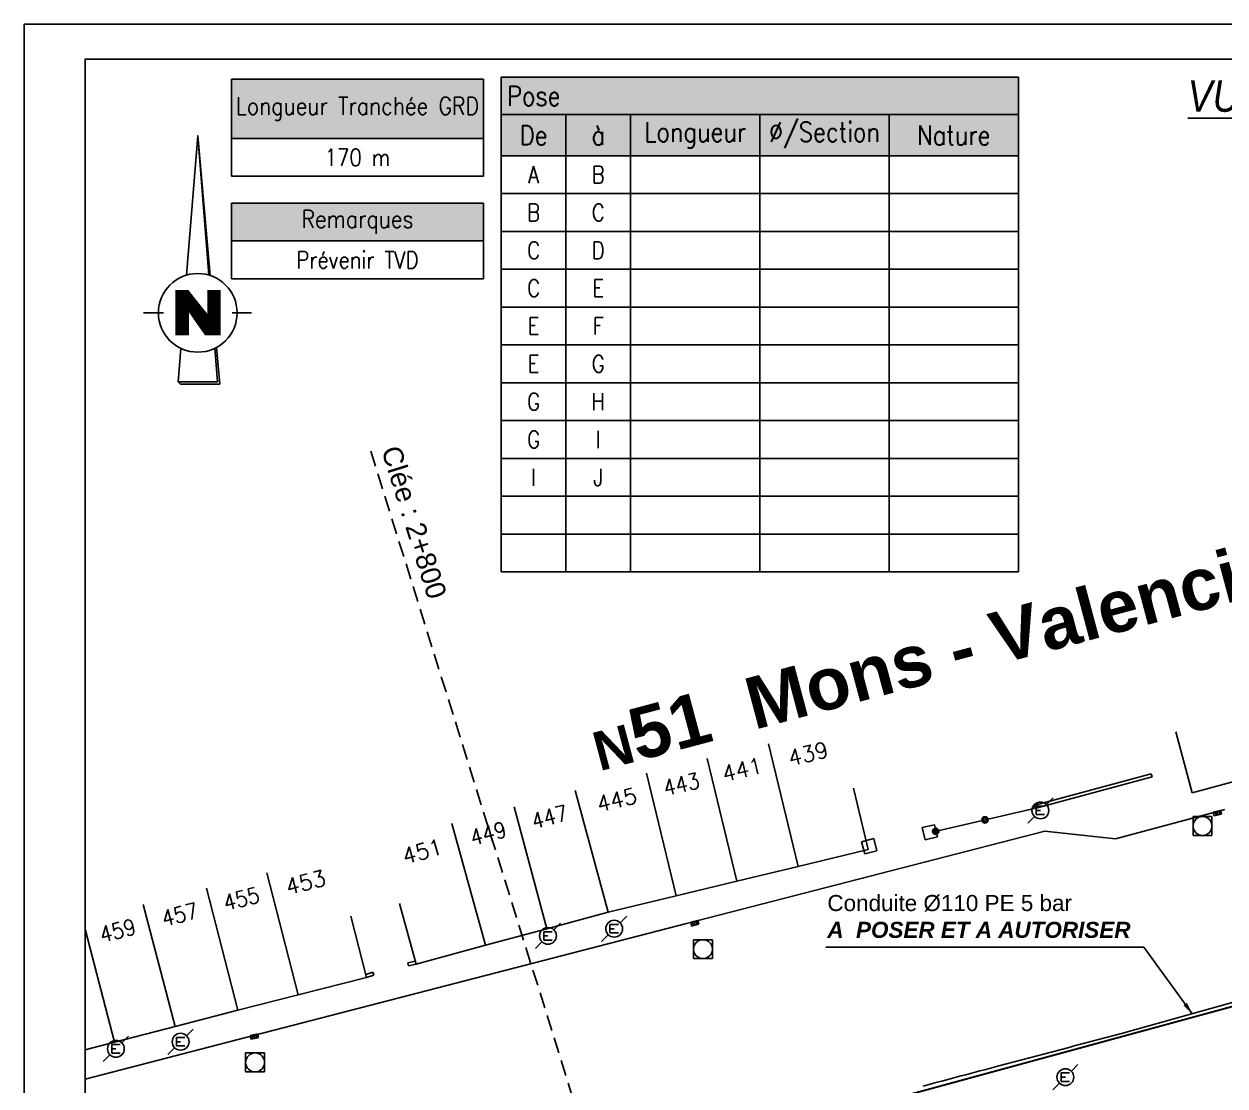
# Model space of a CAD drawing. Header units: millimetres. Extents: x 233857 to 235003, y 252930 to 253232.
# Drawn here: x 233857.4 to 234047.9, y 253058.6 to 253227 of the extents above; entities that cross this region are included whole.
import ezdxf
from ezdxf.enums import TextEntityAlignment as Align

# ---------------------------------------------------------------- set-up
doc = ezdxf.new("R2010")
doc.units = ezdxf.units.MM
doc.linetypes.add('HIDDEN', pattern=[0.375, 0.25, -0.125])
doc.layers.get('0').update_dxf_attribs({"linetype": 'CONTINUOUS'})
for name, color, linetype in [('1CARTOUCHE', 7, 'CONTINUOUS'), ('1DIVERS', 7, 'CONTINUOUS'), ('1FOND_TOPO', 252, 'CONTINUOUS'), ('1GAZ_POSE', 1, 'CONTINUOUS'), ('1MP_POSE', 1, 'CONTINUOUS')]:
    doc.layers.add(name, color=color, linetype=linetype)
doc.styles.add('ROMANS', font='romans.shx')
doc.styles.get("Standard").update_dxf_attribs({"font": 'romans.shx', "width": 0.85})
doc.dimstyles.get("Standard").update_dxf_attribs({"dimtxt": 1.5, "dimasz": 1.2, "dimexe": 0.625, "dimexo": 0.625, "dimgap": 0.25, "dimtad": 1, "dimdec": 1, "dimzin": 0, "dimdsep": 46, "dimtxsty": 'Standard', "dimcen": -0.5, "dimadec": 0, "dimazin": 0, "dimtfac": 1, "dimtdec": 1, "dimtmove": 0, "dimatfit": 3, "dimfxl": 0, "dimtolj": 1, "dimtzin": 0, "dimarcsym": 0})

# ---------------------------------------------------------------- blocks, each defined once
blk = doc.blocks.new('nord')
at = {"layer": '1DIVERS', "color": 1, "linetype": 'Continuous'}
for p, q in [((0.08481, 17.481055), (1.318914, 3.633449)), ((-5.297916, -0.071385), (-3.327012, -0.065451)), ((3.496632, -0.065451), (5.41682, -0.071385)), ((2.278124, -7.132793), (1.953512, -3.487995)), ((-1.864802, -6.889093), (-1.6211, -7.132793)), ((-1.6211, -7.132793), (2.278124, -7.132793))]:
    blk.add_line(p, q, dxfattribs=at)
for points in [[(-1.019158, 3.674393), (0.08481, 17.481055), (1.189752, 3.673903)], [(-2.04709, 2.149795), (-2.04709, -2.236831)], [(-1.94961, 2.149795), (-1.94961, -2.236831)], [(-1.852128, 2.149795), (-1.852128, -2.236831)], [(-1.75465, 2.149795), (-1.75465, -2.236831)], [(-1.657168, 2.149795), (-1.657168, -2.236831)], [(-1.559686, 2.149795), (-1.559686, -2.236831)], [(-1.462208, 2.149795), (-1.462208, -2.236831)], [(-1.364726, 2.149795), (-1.364726, -2.236831)], [(-1.267246, 2.149795), (-1.267246, -2.236831)], [(-1.169764, 2.149795), (-1.169764, -2.236831)], [(-1.072286, 2.149795), (-1.072286, -2.236831)], [(-0.974804, 2.149795), (-0.974804, -2.236831)], [(-0.877324, 2.149795), (-0.877324, 0.200183)], [(-0.779842, 2.027943), (-0.779842, 0.060925)], [(-0.682364, 1.906095), (-0.682364, -0.078331)], [(-0.584882, 1.784243), (-0.584882, -0.217589)], [(-0.4874, 1.662391), (-0.4874, -0.356847)], [(-0.38992, 1.540543), (-0.38992, -0.496107)], [(-0.29244, 1.418691), (-0.29244, -0.628401)], [(-0.19496, 1.296839), (-0.19496, -0.774623)], [(1.169768, 2.149795), (1.169768, -2.236831)], [(1.26725, 2.149795), (1.26725, -2.236831)], [(1.36473, 2.149795), (1.36473, -2.236831)], [(1.46221, 2.149795), (1.46221, -2.236831)], [(1.55969, 2.149795), (1.55969, -2.236831)], [(1.657172, 2.149795), (1.657172, -2.236831)], [(1.754654, 2.149795), (1.754654, -2.236831)], [(1.852132, 2.149795), (1.852132, -2.236831)], [(1.949614, 2.149795), (1.949614, -2.236831)], [(2.047094, 2.149795), (2.047094, -2.236831)], [(2.144576, 2.149795), (2.144576, -2.236831)], [(2.242054, 2.149795), (2.242054, -2.236831)], [(-0.877324, 0.200183), (-0.877324, -2.236831)], [(-0.097478, 1.174991), (-0.097478, -0.920845)], [(0, 1.053139), (0, -1.053139)], [(0.097482, 0.931287), (0.097482, -1.192397)], [(0.194964, 0.809437), (0.194964, -1.331655)], [(0.292444, 0.687587), (0.292444, -1.470911)], [(0.389924, 0.565735), (0.389924, -1.610169)], [(0.487404, 0.443885), (0.487404, -1.749427)], [(0.584886, 0.322035), (0.584886, -1.888685)], [(0.682368, 0.200183), (0.682368, -2.027945)], [(0.779846, 0.078333), (0.779846, -2.167203)], [(0.877328, -0.043519), (0.877328, -2.236831)], [(0.974808, -0.165369), (0.974808, -2.236831)], [(1.07229, -0.287219), (1.07229, -2.236831)], [(-1.600142, -3.582065), (-1.864802, -6.889093), (2.034422, -6.889093), (1.771712, -3.581089)]]:
    blk.add_lwpolyline(points, dxfattribs=at)
at = {"layer": '1DIVERS', "color": 1, "linetype": 'Continuous', "const_width": 0.097482}
blk.add_lwpolyline([(-0.877324, -2.236831), (-0.877324, 0.200183), (0.828586, -2.236831), (2.290796, -2.236831), (2.290796, 2.149795), (1.07229, 2.149795), (1.07229, -0.287219), (-0.877324, 2.149795), (-2.095832, 2.149795), (-2.095832, -2.236831), (-0.877324, -2.236831)], close=True, dxfattribs=at)
at = {"layer": '1DIVERS', "color": 1, "linetype": 'Continuous'}
blk.add_circle((0.08481, -0.065451), 3.899222, dxfattribs=at)
blk = doc.blocks.new('*T191')
at = {"layer": '1CARTOUCHE', "color": 0, "lineweight": -2, "transparency": 16777216}
for p, q in [((0, 0), (40, 0)), ((40, 0), (40, -9.38)), ((0, -9.38), (40, -9.38))]:
    blk.add_line(p, q, dxfattribs=at)
at = {"layer": '1CARTOUCHE', "color": 0, "linetype": 'ByBlock', "lineweight": -2, "transparency": 16777216}
for p, q in [((0, 0), (0, -15.38)), ((40, -9.38), (40, -15.38)), ((0, -15.38), (40, -15.38))]:
    blk.add_line(p, q, dxfattribs=at)
at = {"layer": '1CARTOUCHE', "color": 254, "true_color": 0xc8e4e4, "transparency": 16777216}
blk.add_solid([(0, 0), (0, -9.38), (40, 0), (40, -9.38)], dxfattribs=at)
at = {"layer": '1CARTOUCHE', "color": 0, "transparency": 16777216, "width": 38.2, "attachment_point": 5, "rotation": 360}
for s, insert, char_height in [('Longueur Tranchée GRD', (20, -4.69), 2.8), ('170 m', (20, -12.38), 2.7)]:
    blk.add_mtext(s, dxfattribs=dict(at, insert=insert, char_height=char_height))
blk = doc.blocks.new('*T192')
at = {"layer": '1CARTOUCHE', "color": 0, "lineweight": -2, "transparency": 16777216}
for p, q in [((0, 0), (40, 0)), ((40, 0), (40, -6)), ((0, -6), (40, -6))]:
    blk.add_line(p, q, dxfattribs=at)
at = {"layer": '1CARTOUCHE', "color": 0, "linetype": 'ByBlock', "lineweight": -2, "transparency": 16777216}
for p, q in [((0, 0), (0, -12)), ((40, -6), (40, -12)), ((0, -12), (40, -12))]:
    blk.add_line(p, q, dxfattribs=at)
at = {"layer": '1CARTOUCHE', "color": 254, "true_color": 0xc8e4e4, "transparency": 16777216}
blk.add_solid([(0, 0), (0, -6), (40, 0), (40, -6)], dxfattribs=at)
at = {"layer": '1CARTOUCHE', "color": 0, "transparency": 16777216, "width": 38.2, "attachment_point": 5, "rotation": 360}
for s, insert, char_height in [('Remarques', (20, -3), 2.8), ('Prévenir TVD', (20, -9), 2.7)]:
    blk.add_mtext(s, dxfattribs=dict(at, insert=insert, char_height=char_height))
blk = doc.blocks.new('*T193')
at = {"layer": '1CARTOUCHE', "color": 0, "lineweight": -2, "transparency": 16777216}
for p, q in [((0, 0), (82.02, 0)), ((0, 0), (0, -12.46)), ((0, -5.93), (10.25, -5.93)), ((10.25, -5.93), (10.25, -12.46)), ((20.5, -5.93), (20.5, -12.46)), ((41.01, -5.93), (41.01, -12.46)), ((61.51, -5.93), (61.51, -12.46)), ((0, -12.46), (82.02, -12.46))]:
    blk.add_line(p, q, dxfattribs=at)
at = {"layer": '1CARTOUCHE', "color": 0, "linetype": 'ByBlock', "lineweight": -2, "transparency": 16777216}
for p, q in [((82.02, 0), (82.02, -78.46)), ((10.25, -5.93), (82.02, -5.93)), ((0, -12.46), (0, -78.46)), ((10.25, -12.46), (10.25, -78.46)), ((20.5, -12.46), (20.5, -78.46)), ((41.01, -12.46), (41.01, -78.46)), ((61.51, -12.46), (61.51, -78.46)), ((0, -18.46), (82.02, -18.46)), ((0, -24.46), (82.02, -24.46)), ((0, -30.46), (82.02, -30.46)), ((0, -36.46), (82.02, -36.46)), ((0, -42.46), (82.02, -42.46)), ((0, -48.46), (82.02, -48.46)), ((0, -54.46), (82.02, -54.46)), ((0, -60.46), (82.02, -60.46)), ((0, -66.46), (82.02, -66.46)), ((0, -72.46), (82.02, -72.46)), ((0, -78.46), (82.02, -78.46))]:
    blk.add_line(p, q, dxfattribs=at)
at = {"layer": '1CARTOUCHE', "color": 254, "linetype": 'Continuous', "true_color": 0xc8e4e4, "transparency": 16777216}
for points in [[(0, 0), (0, -5.93), (82.02, 0), (82.02, -5.93)], [(0, -5.93), (0, -12.46), (10.25, -5.93), (10.25, -12.46)], [(10.25, -5.93), (10.25, -12.46), (20.5, -5.93), (20.5, -12.46)], [(20.5, -5.93), (20.5, -12.46), (41.01, -5.93), (41.01, -12.46)], [(41.01, -5.93), (41.01, -12.46), (61.51, -5.93), (61.51, -12.46)], [(61.51, -5.93), (61.51, -12.46), (82.02, -5.93), (82.02, -12.46)]]:
    blk.add_solid(points, dxfattribs=at)
at = {"layer": '1CARTOUCHE', "color": 0, "linetype": 'Continuous', "transparency": 16777216, "rotation": 360}
for s, insert, char_height, width, attachment_point in [('Pose', (0.9, -2.97), 3.1, 80.2153, 4), ('Longueur', (30.76, -9.2), 3.1, 18.7038, 5), ('%%C/Section', (51.26, -9.2), 3.1, 18.7038, 5), ('De', (5.13, -9.2), 3.1, 8.4519, 5), ('à', (15.38, -9.2), 3.1, 8.4519, 5), ('Nature', (71.76, -9.2), 3.1, 18.7038, 5), ('A', (5.13, -15.46), 2.7, 8.4519, 5), ('B', (15.38, -15.46), 2.7, 8.4519, 5), ('B', (5.13, -21.46), 2.7, 8.4519, 5), ('C', (15.38, -21.46), 2.7, 8.4519, 5), ('C', (5.13, -27.46), 2.7, 8.4519, 5), ('D', (15.38, -27.46), 2.7, 8.4519, 5), ('C', (5.13, -33.46), 2.7, 8.4519, 5), ('E', (15.38, -33.46), 2.7, 8.4519, 5), ('E', (5.13, -39.46), 2.7, 8.4519, 5), ('F', (15.38, -39.46), 2.7, 8.4519, 5), ('E', (5.13, -45.46), 2.7, 8.4519, 5), ('G', (15.38, -45.46), 2.7, 8.4519, 5), ('G', (5.13, -51.46), 2.7, 8.4519, 5), ('H', (15.38, -51.46), 2.7, 8.4519, 5), ('G', (5.13, -57.46), 2.7, 8.4519, 5), ('I', (15.38, -57.46), 2.7, 8.4519, 5), ('I', (5.13, -63.46), 2.7, 8.4519, 5), ('J', (15.38, -63.46), 2.7, 8.4519, 5)]:
    blk.add_mtext(s, dxfattribs=dict(at, insert=insert, char_height=char_height, width=width, attachment_point=attachment_point))

msp = doc.modelspace()

# ---------------------------------------------------------------- linework, layer by layer
at = {"layer": '1CARTOUCHE'}
for points in [[(233857.38, 253226.96), (235003.07, 253226.96), (235003.07, 252929.96), (233857.38, 252929.96)], [(234792.81, 253221.41), (233867.08, 253221.41), (233867.08, 252935.16), (234792.81, 252934.96)]]:
    msp.add_lwpolyline(points, close=True, dxfattribs=at)
at = {"layer": '1DIVERS', "linetype": 'HIDDEN', "ltscale": 10, "flags": 128}
msp.add_lwpolyline([(233912.39, 253159.23), (233945.32, 253053.88)], dxfattribs=at)
at = {"layer": '1FOND_TOPO', "linetype": 'Continuous'}
for p, q in [((233867.08, 253221.41), (233867.08, 252935.16)), ((234316.08, 253221.41), (233867.08, 253221.41)), ((233999.88, 253099.52), (234001.83, 253099.98)), ((234000.34, 253097.58), (233999.88, 253099.52)), ((234001.83, 253099.98), (234002.29, 253098.04)), ((233990.26, 253097.29), (233992.2, 253097.78)), ((233990.75, 253095.35), (233990.26, 253097.29)), ((233992.2, 253097.78), (233992.69, 253095.84)), ((234002.29, 253098.04), (234000.34, 253097.58)), ((233992.69, 253095.84), (233990.75, 253095.35))]:
    msp.add_line(p, q, dxfattribs=at)
at = {"layer": '1FOND_TOPO'}
for p, q in [((233867.08, 253221.41), (234316.08, 253221.41)), ((233867.08, 252935.16), (233867.08, 253221.41)), ((234040.11, 253114.72), (234042.7, 253105.06)), ((233980.18, 253093.38), (233975.49, 253112.82)), ((234042.7, 253105.06), (234071.68, 253112.83)), ((233970.44, 253091.02), (233965.78, 253110.47)), ((233960.83, 253088.72), (233956.11, 253108.16)), ((234036.2, 253108.07), (234017.59, 253103.04)), ((234017.72, 253102.56), (234036.33, 253107.59)), ((234036.33, 253107.59), (234036.2, 253108.07)), ((233950.04, 253086.1), (233944.84, 253105.41)), ((233991.3, 253096.04), (233988.97, 253105.77)), ((233940.31, 253083.48), (233935.14, 253102.8)), ((234017.59, 253103.04), (234017.72, 253102.56)), ((234017.95, 253102.92), (234017.95, 253101.58)), ((234017.95, 253102.92), (234019.28, 253102.92)), ((234019.62, 253103.25), (234020.62, 253104.25)), ((234001.43, 253098.82), (234017.61, 253102.55)), ((234017.62, 253101.25), (234016.62, 253100.25)), ((234017.95, 253102.25), (234018.62, 253102.25)), ((234017.95, 253101.58), (234019.28, 253101.58)), ((234030.51, 253097.77), (234047.9, 253102.4)), ((234045.84, 253101.28), (234042.84, 253101.28)), ((234042.84, 253101.28), (234042.84, 253098.28)), ((234045.84, 253101.28), (234045.84, 253098.28)), ((234046.05, 253101.97), (234047.12, 253102.26)), ((234046.21, 253101.39), (234046.05, 253101.97)), ((234047.27, 253101.68), (234046.21, 253101.39)), ((234046.5, 253101.47), (234046.34, 253102.05)), ((234046.79, 253101.55), (234046.63, 253102.13)), ((234047.08, 253101.63), (234046.92, 253102.21)), ((234047.21, 253102.29), (234047.12, 253102.26)), ((234047.37, 253101.71), (234047.21, 253102.29)), ((234047.27, 253101.68), (234047.37, 253101.71)), ((233930.57, 253080.87), (233925.26, 253100.16)), ((234000, 253093.99), (234019.31, 253098.97)), ((234019.31, 253098.97), (234030.51, 253097.77)), ((234045.84, 253098.28), (234042.84, 253098.28)), ((233980.18, 253093.38), (233991.3, 253096.04)), ((233962.45, 253084.31), (234000, 253093.99)), ((233970.44, 253091.02), (233980.18, 253093.38)), ((233900.86, 253072.99), (233895.91, 253092.37)), ((233891.3, 253070.55), (233886.32, 253089.92)), ((233960.83, 253088.72), (233970.44, 253091.02)), ((233916.95, 253087.49), (233919.6, 253077.85)), ((233950.04, 253086.1), (233960.83, 253088.72)), ((233881.35, 253067.99), (233876.29, 253087.34)), ((233940.31, 253083.48), (233950.04, 253086.1)), ((233895.44, 253066.99), (233962.45, 253084.31)), ((233911.71, 253075.77), (233909.23, 253085.46)), ((233941.5, 253083.35), (233942.5, 253084.35)), ((233950.34, 253084.16), (233950.34, 253082.83)), ((233950.34, 253084.16), (233951.67, 253084.16)), ((233952, 253084.49), (233953, 253085.49)), ((233963.14, 253084.51), (233964.21, 253084.77)), ((233963.29, 253083.92), (233963.14, 253084.51)), ((233964.35, 253084.19), (233963.29, 253083.92)), ((233963.58, 253084), (233963.43, 253084.58)), ((233963.87, 253084.07), (233963.72, 253084.65)), ((233964.16, 253084.14), (233964.01, 253084.72)), ((233964.3, 253084.8), (233964.21, 253084.77)), ((233964.45, 253084.22), (233964.3, 253084.8)), ((233964.35, 253084.19), (233964.45, 253084.22)), ((233871.74, 253065.48), (233867.08, 253083.42)), ((233930.57, 253080.87), (233940.31, 253083.48)), ((233939.83, 253083.02), (233939.83, 253081.69)), ((233939.83, 253083.02), (233941.17, 253083.02)), ((233939.83, 253082.35), (233940.5, 253082.35)), ((233939.83, 253081.69), (233941.17, 253081.69)), ((233950, 253082.49), (233949, 253081.49)), ((233950.34, 253083.49), (233951, 253083.49)), ((233950.34, 253082.83), (233951.67, 253082.83)), ((233966.59, 253081.75), (233963.59, 253081.75)), ((233963.59, 253081.75), (233963.59, 253078.75)), ((233966.59, 253081.75), (233966.59, 253078.75)), ((233919.6, 253077.85), (233930.57, 253080.87)), ((233939.5, 253081.35), (233938.5, 253080.35)), ((234082.19, 253081.13), (234031.48, 253066.86)), ((233919.47, 253078.33), (233918.29, 253078.06)), ((233918.29, 253078.06), (233918.4, 253077.58)), ((233966.59, 253078.75), (233963.59, 253078.75)), ((233912.71, 253076.6), (233911.59, 253076.25)), ((233911.71, 253075.77), (233912.86, 253076.12)), ((233912.86, 253076.12), (233912.71, 253076.6)), ((233918.4, 253077.58), (233919.6, 253077.85)), ((233900.86, 253072.99), (233911.71, 253075.77)), ((233891.3, 253070.55), (233900.86, 253072.99)), ((233881.35, 253067.99), (233891.3, 253070.55)), ((233867.08, 253059.65), (233895.44, 253066.99)), ((233871.74, 253065.48), (233881.35, 253067.99)), ((233872.96, 253065.45), (233873.96, 253066.45)), ((233883.22, 253066.57), (233884.22, 253067.57)), ((233893.27, 253066.54), (233894.34, 253066.79)), ((233893.41, 253065.95), (233893.27, 253066.54)), ((233893.7, 253066.02), (233893.56, 253066.6)), ((233893.99, 253066.09), (233893.85, 253066.67)), ((233894.29, 253066.16), (233894.15, 253066.74)), ((233894.44, 253066.81), (233894.34, 253066.79)), ((233894.58, 253066.23), (233894.44, 253066.81)), ((233867.08, 253064.27), (233871.74, 253065.48)), ((233871.3, 253065.11), (233871.3, 253063.78)), ((233871.3, 253065.11), (233872.63, 253065.11)), ((233881.22, 253064.57), (233880.22, 253063.57)), ((233881.55, 253066.24), (233881.55, 253064.9)), ((233881.55, 253066.24), (233882.88, 253066.24)), ((233881.55, 253065.57), (233882.22, 253065.57)), ((233881.55, 253064.9), (233882.88, 253064.9)), ((233894.48, 253066.21), (233893.41, 253065.95)), ((233894.48, 253066.21), (233894.58, 253066.23)), ((233870.96, 253063.45), (233869.96, 253062.45)), ((233871.3, 253064.45), (233871.96, 253064.45)), ((233871.3, 253063.78), (233872.63, 253063.78)), ((233895.54, 253063.79), (233892.54, 253063.79)), ((233892.54, 253063.79), (233892.54, 253060.79)), ((233895.54, 253063.79), (233895.54, 253060.79)), ((233895.54, 253060.79), (233892.54, 253060.79)), ((234023.58, 253060.95), (234024.58, 253061.95)), ((234021.58, 253058.95), (234020.58, 253057.95)), ((234021.92, 253060.62), (234021.92, 253059.28)), ((234021.92, 253060.62), (234023.25, 253060.62)), ((234021.92, 253059.95), (234022.58, 253059.95)), ((234021.92, 253059.28), (234023.25, 253059.28))]:
    msp.add_line(p, q, dxfattribs=at)
at = {"layer": '1FOND_TOPO', "linetype": 'Continuous'}
for centre, radius in [((234009.82, 253100.75), 0.5), ((234009.82, 253100.75), 0.301), ((234002.02, 253098.95), 0.5), ((234002.02, 253098.95), 0.301)]:
    msp.add_circle(centre, radius, dxfattribs=at)
at = {"layer": '1FOND_TOPO'}
for centre, radius, start, end in [((236155.75, 244957.97), 8382.52, 104.679794, 104.817304), ((233314.58, 255669.8), 2699.71, 284.7076, 284.97163)]:
    msp.add_arc(centre, radius, start, end, dxfattribs=at)
for centre, major_axis, start_param, end_param in [((234018.62, 253102.25), (0.943, 0.943), 5.497787, 11.780972), ((234044.34, 253099.78), (-1.06, 1.06), 3.926991, 10.210176), ((233940.5, 253082.35), (0.943, 0.943), 5.497787, 11.780972), ((233951, 253083.49), (0.943, 0.943), 5.497787, 11.780972), ((233965.09, 253080.25), (-1.06, 1.06), 3.926991, 10.210176), ((233882.22, 253065.57), (0.943, 0.943), 5.497787, 11.780972), ((233871.96, 253064.45), (0.943, 0.943), 5.497787, 11.780972), ((233894.04, 253062.29), (-1.06, 1.06), 3.926991, 10.210176), ((234022.58, 253059.95), (0.943, 0.943), 5.497787, 11.780972)]:
    msp.add_ellipse(centre, major_axis=major_axis, ratio=1, start_param=start_param, end_param=end_param, dxfattribs=at)
at = {"layer": '1GAZ_POSE', "const_width": 0.3, "flags": 128}
msp.add_lwpolyline([(233952.92, 252999.54), (233943.5, 253025.48), (233943.93, 253029.93), (233944.72, 253033.8), (233945.57, 253037.34), (233947.37, 253041.21), (233950.4, 253044.35), (233953.73, 253045.96), (233988.01, 253054.52), (234128.08, 253092.68), (234138.33, 253095.72), (234127.45, 253126.74), (234162.08, 253137.46)], dxfattribs=at)

# ---------------------------------------------------------------- block references
for name, p in [('*T191', (233890.28, 253218.19)), ('*T193', (233933.1, 253218.53)), ('*T192', (233890.28, 253198.56))]:
    msp.add_blockref(name, p)
at = {"layer": '1FOND_TOPO', "ltscale": 0.5, "xscale": 1.600000000005821, "yscale": 1.600000000005821, "zscale": 1.6}
msp.add_blockref('nord', (233884.81, 253181.26), dxfattribs=at)

# ---------------------------------------------------------------- texts
at = {"layer": '1CARTOUCHE', "ltscale": 0.5, "insert": (234085.87, 253218.04), "char_height": 5, "width": 166.5428, "attachment_point": 2}
msp.add_mtext('{\\fArial|b0|i1|c0|p34;\\LVUE EN PLAN ^IECHELLE: 1/500}', dxfattribs=at)
at = {"layer": '1DIVERS', "insert": (233924.52, 253136.45), "char_height": 3.15, "attachment_point": 3, "rotation": 287.3574, "style": 'ROMANS'}
msp.add_mtext('{\\fArial|b0|i0|c0|p34;Clée : 2+800}', dxfattribs=at)
at = {"layer": '1DIVERS', "color": 152, "insert": (233947.15, 253112.24), "char_height": 3.6, "width": 138.9022, "attachment_point": 4, "rotation": 14.9608, "style": 'ROMANS'}
msp.add_mtext('\\pi0.4965;{\\fArial|b1|i0|c0|p34;\\H1.7143x;N\\H1.3333x;51  Mons - Valenciennes}', dxfattribs=at)
at = {"layer": '1FOND_TOPO'}
for s, rotation, p in [('439', 13.4869, (233981.78, 253111.24)), ('441', 13.5807, (233971.32, 253108.72)), ('445', 13.6464, (233951.43, 253103.93)), ('451', 15.3889, (233920.57, 253095.75)), ('453', 14.368, (233902.07, 253090.85))]:
    msp.add_text(s, height=2.5, rotation=rotation, dxfattribs=at).set_placement(p, align=Align.MIDDLE)
at = {"layer": '1FOND_TOPO', "width": 0.9}
for s, rotation, p in [('443', 13.4682, (233961.68, 253106.4)), ('447', 15.0772, (233940.75, 253101.21)), ('449', 14.9877, (233931.04, 253098.6)), ('455', 14.3394, (233891.87, 253088.24)), ('457', 14.4254, (233882.09, 253085.73)), ('459', 14.6492, (233872.25, 253083.18))]:
    msp.add_text(s, height=2.5, rotation=rotation, dxfattribs=at).set_placement(p, align=Align.MIDDLE)
at = {"layer": '1MP_POSE', "linetype": 'Continuous', "insert": (233984.82, 253088.84), "char_height": 2.55, "attachment_point": 1, "style": 'ROMANS'}
msp.add_mtext('{\\fArial|b0|i0|c0|p34;Conduite %%C110 PE 5 bar}\\P{\\fArial|b1|i1|c0|p34;A  POSER ET A AUTORISER}', dxfattribs=at)

# ---------------------------------------------------------------- leaders
at = {"layer": '1GAZ_POSE', "linetype": 'Continuous', "annotation_type": 0, "has_hookline": 1, "hookline_direction": 1, "text_width": 48.16}
msp.add_leader([(234042.77, 253069.93), (234035.01, 253080.55), (234033.01, 253080.55)], dimstyle='Standard', override={"dimasz": 2}, dxfattribs=at)

doc.saveas('drawing.dxf')
